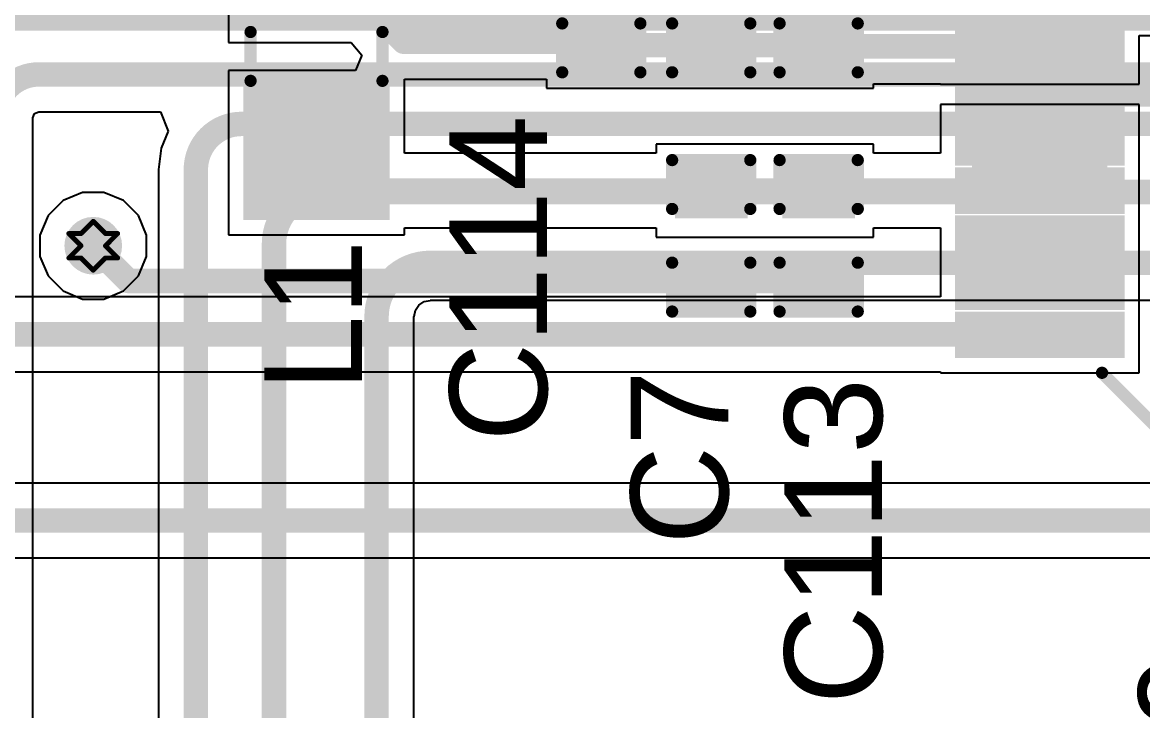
# Model space of a CAD drawing. Header units: inches. Extents: x 24 to 500, y 68 to 269.
# Drawn here: x 326.42 to 338.06, y 139.46 to 146.62 of the extents above; entities that cross this region are included whole.
import ezdxf

# ---------------------------------------------------------------- set-up
doc = ezdxf.new("R2010")
doc.units = ezdxf.units.IN
for name, color, linetype in [('Bottom Layer', 5, 'Continuous'), ('Drill Drawing', 1, 'Continuous'), ('Layer 1', 16, 'Continuous'), ('Layer 2', 76, 'Continuous'), ('Top Layer', 1, 'Continuous'), ('Top Overlay', 2, 'Continuous'), ('Top Paste', 8, 'Continuous'), ('Top Solder', 216, 'Continuous'), ('Via Holes', 16, 'Continuous')]:
    doc.layers.add(name, color=color, linetype=linetype)
doc.styles.add('Arial', font='', dxfattribs={"height": 0.2})
doc.styles.get('Arial').set_extended_font_data('Arial')

# ---------------------------------------------------------------- blocks, each defined once
blk = doc.blocks.new('LQFP_144_20_20__68')
at = {"layer": 'Top Layer'}
for points in [[(-11.45998851, -5.61000148), (-9.89998909, -5.61000148), (-9.89998909, -5.890000919999999), (-11.45998851, -5.890000919999999)], [(-11.45998851, -6.10997508), (-9.89998909, -6.10997508), (-9.89998909, -6.38997452), (-11.45998851, -6.38997452)], [(-11.45998851, -6.609999479999999), (-9.89998909, -6.609999479999999), (-9.89998909, -6.889998919999999), (-11.45998851, -6.889998919999999)], [(-11.45998851, -7.11002388), (-9.89998909, -7.11002388), (-9.89998909, -7.390023319999999), (-11.45998851, -7.390023319999999)], [(-11.45998851, -7.60999748), (-9.89998909, -7.60999748), (-9.89998909, -7.88999692), (-11.45998851, -7.88999692)], [(-11.45998851, -8.11002188), (-9.89998909, -8.11002188), (-9.89998909, -8.390021319999999), (-11.45998851, -8.390021319999999)], [(-11.45998851, -8.60999548), (-9.89998909, -8.60999548), (-9.89998909, -8.88999492), (-11.45998851, -8.88999492)]]:
    blk.add_hatch(color=1, dxfattribs=at).paths.add_polyline_path(points)
at = {"layer": 'Top Paste'}
for points in [[(-11.45998851, -5.61000148), (-9.89998909, -5.61000148), (-9.89998909, -5.890000919999999), (-11.45998851, -5.890000919999999)], [(-11.45998851, -6.10997508), (-9.89998909, -6.10997508), (-9.89998909, -6.38997452), (-11.45998851, -6.38997452)], [(-11.45998851, -6.609999479999999), (-9.89998909, -6.609999479999999), (-9.89998909, -6.889998919999999), (-11.45998851, -6.889998919999999)], [(-11.45998851, -7.11002388), (-9.89998909, -7.11002388), (-9.89998909, -7.390023319999999), (-11.45998851, -7.390023319999999)], [(-11.45998851, -7.60999748), (-9.89998909, -7.60999748), (-9.89998909, -7.88999692), (-11.45998851, -7.88999692)], [(-11.45998851, -8.11002188), (-9.89998909, -8.11002188), (-9.89998909, -8.390021319999999), (-11.45998851, -8.390021319999999)], [(-11.45998851, -8.60999548), (-9.89998909, -8.60999548), (-9.89998909, -8.88999492), (-11.45998851, -8.88999492)]]:
    blk.add_hatch(color=8, dxfattribs=at).paths.add_polyline_path(points)
at = {"layer": 'Top Solder'}
for points in [[(-11.56158851, -5.50840148), (-9.798389089999999, -5.50840148), (-9.798389089999999, -5.99160092), (-11.56158851, -5.99160092)], [(-11.56158851, -6.00837508), (-9.798389089999999, -6.00837508), (-9.798389089999999, -6.49157452), (-11.56158851, -6.49157452)], [(-11.56158851, -6.50839948), (-9.798389089999999, -6.50839948), (-9.798389089999999, -6.991598919999999), (-11.56158851, -6.991598919999999)], [(-11.56158851, -7.00842388), (-9.798389089999999, -7.00842388), (-9.798389089999999, -7.491623319999999), (-11.56158851, -7.491623319999999)], [(-11.56158851, -7.508397479999999), (-9.798389089999999, -7.508397479999999), (-9.798389089999999, -7.99159692), (-11.56158851, -7.99159692)], [(-11.56158851, -8.00842188), (-9.798389089999999, -8.00842188), (-9.798389089999999, -8.49162132), (-11.56158851, -8.49162132)], [(-11.56158851, -8.508395479999999), (-9.798389089999999, -8.508395479999999), (-9.798389089999999, -8.991594919999999), (-11.56158851, -8.991594919999999)]]:
    blk.add_hatch(color=216, dxfattribs=at).paths.add_polyline_path(points)
at = {"layer": 'Top Overlay'}
blk.add_lwpolyline([(-10.033, -9.143999999999998, 0.127, 0.127, 0), (-9.143999999999998, -10.033, 0.127, 0.127, 0)], format="xyseb", dxfattribs=at)
blk.add_lwpolyline([(-10.06475, -9.143999999999998, 0.0635, 0.0635, 1), (-10.00125, -9.143999999999998, 0.0635, 0.0635, 1)], format="xyseb", close=True, dxfattribs=at)
blk = doc.blocks.new('I___0805_177')
at = {"layer": 'Top Layer'}
for points in [[(-1.59999807, 0.65999995), (-0.39999793, 0.65999995), (-0.39999793, -0.65999995), (-1.59999807, -0.65999995)], [(0.39999793, 0.65999995), (1.59999807, 0.65999995), (1.59999807, -0.65999995), (0.39999793, -0.65999995)]]:
    blk.add_hatch(color=1, dxfattribs=at).paths.add_polyline_path(points)
at = {"layer": 'Top Paste'}
for points in [[(-1.59999807, 0.65999995), (-0.39999793, 0.65999995), (-0.39999793, -0.65999995), (-1.59999807, -0.65999995)], [(0.39999793, 0.65999995), (1.59999807, 0.65999995), (1.59999807, -0.65999995), (0.39999793, -0.65999995)]]:
    blk.add_hatch(color=8, dxfattribs=at).paths.add_polyline_path(points)
at = {"layer": 'Top Solder'}
for points in [[(-1.70159807, 0.7615999499999999), (-0.29839793, 0.7615999499999999), (-0.29839793, -0.7615999499999999), (-1.70159807, -0.7615999499999999)], [(0.29839793, 0.7615999499999999), (1.70159807, 0.7615999499999999), (1.70159807, -0.7615999499999999), (0.29839793, -0.7615999499999999)]]:
    blk.add_hatch(color=216, dxfattribs=at).paths.add_polyline_path(points)
at = {"layer": 'Top Overlay'}
for points in [[(0.254, 0.6858, 0.127, 0.127, 0), (-0.254, 0.6858, 0.127, 0.127, 0)], [(0.254, -0.6858, 0.127, 0.127, 0), (-0.254, -0.6858, 0.127, 0.127, 0)]]:
    blk.add_lwpolyline(points, format="xyseb", dxfattribs=at)
for points in [[(-0.2857499999999999, 0.6858, 0.0635, 0.0635, 1), (-0.22225, 0.6858, 0.0635, 0.0635, 1)], [(0.22225, 0.6858, 0.0635, 0.0635, 1), (0.2857499999999999, 0.6858, 0.0635, 0.0635, 1)], [(-0.2857499999999999, -0.6858, 0.0635, 0.0635, 1), (-0.22225, -0.6858, 0.0635, 0.0635, 1)], [(0.22225, -0.6858, 0.0635, 0.0635, 1), (0.2857499999999999, -0.6858, 0.0635, 0.0635, 1)]]:
    blk.add_lwpolyline(points, format="xyseb", close=True, dxfattribs=at)
blk = doc.blocks.new('C___0402_221')
at = {"layer": 'Top Layer'}
for points in [[(-0.6985, -0.3175), (-0.6985, 0.3175), (-0.2412999999999999, 0.3175), (-0.2413, -0.3175)], [(0.2412999999999999, -0.3175), (0.2413, 0.3175), (0.6985, 0.3175), (0.6985, -0.3175)]]:
    blk.add_hatch(color=1, dxfattribs=at).paths.add_polyline_path(points)
at = {"layer": 'Top Paste'}
for points in [[(-0.6985, -0.3175), (-0.6985, 0.3175), (-0.2412999999999999, 0.3175), (-0.2413, -0.3175)], [(0.2412999999999999, -0.3175), (0.2413, 0.3175), (0.6985, 0.3175), (0.6985, -0.3175)]]:
    blk.add_hatch(color=8, dxfattribs=at).paths.add_polyline_path(points)
at = {"layer": 'Top Solder'}
for points in [[(-0.7584998799999999, -0.37749988), (-0.7584998799999999, 0.37749988), (-0.18130012, 0.37749988), (-0.18130012, -0.37749988)], [(0.18130012, -0.37749988), (0.18130012, 0.37749988), (0.7584998799999999, 0.37749988), (0.7584998799999999, -0.37749988)]]:
    blk.add_hatch(color=216, dxfattribs=at).paths.add_polyline_path(points)
at = {"layer": 'Top Overlay'}
for points in [[(-0.7874, 0.4064, 0.127, 0.127, 0), (-0.7874, -0.4064, 0.127, 0.127, 0)], [(-0.7874, 0.4064, 0.127, 0.127, 0), (-0.2794, 0.4064, 0.127, 0.127, 0)], [(0.2794, 0.4064, 0.127, 0.127, 0), (0.7874, 0.4064, 0.127, 0.127, 0)], [(0.7874, 0.4064, 0.127, 0.127, 0), (0.7874, -0.4064, 0.127, 0.127, 0)], [(-0.7874, -0.4064, 0.127, 0.127, 0), (-0.2794, -0.4064, 0.127, 0.127, 0)], [(0.2794, -0.4064, 0.127, 0.127, 0), (0.7874, -0.4064, 0.127, 0.127, 0)]]:
    blk.add_lwpolyline(points, format="xyseb", dxfattribs=at)
for points in [[(-0.8191499999999999, 0.4064, 0.0635, 0.0635, 1), (-0.7556499999999999, 0.4064, 0.0635, 0.0635, 1)], [(-0.8191499999999999, 0.4064, 0.0635, 0.0635, 1), (-0.7556499999999999, 0.4064, 0.0635, 0.0635, 1)], [(-0.31115, 0.4064, 0.0635, 0.0635, 1), (-0.24765, 0.4064, 0.0635, 0.0635, 1)], [(0.24765, 0.4064, 0.0635, 0.0635, 1), (0.31115, 0.4064, 0.0635, 0.0635, 1)], [(0.7556499999999999, 0.4064, 0.0635, 0.0635, 1), (0.8191499999999999, 0.4064, 0.0635, 0.0635, 1)], [(0.7556499999999999, 0.4064, 0.0635, 0.0635, 1), (0.8191499999999999, 0.4064, 0.0635, 0.0635, 1)], [(-0.8191499999999999, -0.4064, 0.0635, 0.0635, 1), (-0.7556499999999999, -0.4064, 0.0635, 0.0635, 1)], [(-0.8191499999999999, -0.4064, 0.0635, 0.0635, 1), (-0.7556499999999999, -0.4064, 0.0635, 0.0635, 1)], [(-0.31115, -0.4064, 0.0635, 0.0635, 1), (-0.24765, -0.4064, 0.0635, 0.0635, 1)], [(0.24765, -0.4064, 0.0635, 0.0635, 1), (0.31115, -0.4064, 0.0635, 0.0635, 1)], [(0.7556499999999999, -0.4064, 0.0635, 0.0635, 1), (0.8191499999999999, -0.4064, 0.0635, 0.0635, 1)], [(0.7556499999999999, -0.4064, 0.0635, 0.0635, 1), (0.8191499999999999, -0.4064, 0.0635, 0.0635, 1)]]:
    blk.add_lwpolyline(points, format="xyseb", close=True, dxfattribs=at)
blk = doc.blocks.new('C___0402_222')
at = {"layer": 'Top Layer'}
for points in [[(-0.6984746, -0.3175), (-0.6984746, 0.3174999999999999), (-0.2412746, 0.3175), (-0.2412745999999999, -0.3174999999999999)], [(0.2413228600000001, -0.3175), (0.2413228599999999, 0.3174999999999999), (0.69852286, 0.3175), (0.69852286, -0.3174999999999999)]]:
    blk.add_hatch(color=1, dxfattribs=at).paths.add_polyline_path(points)
at = {"layer": 'Top Paste'}
for points in [[(-0.6984746, -0.3175), (-0.6984746, 0.3174999999999999), (-0.2412746, 0.3175), (-0.2412745999999999, -0.3174999999999999)], [(0.2413228600000001, -0.3175), (0.2413228599999999, 0.3174999999999999), (0.69852286, 0.3175), (0.69852286, -0.3174999999999999)]]:
    blk.add_hatch(color=8, dxfattribs=at).paths.add_polyline_path(points)
at = {"layer": 'Top Solder'}
for points in [[(-0.75847448, -0.3774998800000001), (-0.75847448, 0.3774998799999999), (-0.1812747200000001, 0.3774998800000001), (-0.1812747199999999, -0.3774998799999999)], [(0.1813229800000001, -0.3774998800000001), (0.1813229799999999, 0.3774998799999999), (0.75852274, 0.3774998800000001), (0.75852274, -0.3774998799999999)]]:
    blk.add_hatch(color=216, dxfattribs=at).paths.add_polyline_path(points)
at = {"layer": 'Top Overlay'}
for points in [[(-0.78737714, -0.4064, 0.127, 0.127, 0), (-0.78737714, 0.4064, 0.127, 0.127, 0)], [(-0.2793746, 0.4064, 0.127, 0.127, 0), (-0.78737714, 0.4064, 0.127, 0.127, 0)], [(0.2794228599999999, 0.4064, 0.127, 0.127, 0), (0.78742286, 0.40640254, 0.127, 0.127, 0)], [(0.78742286, -0.40640254, 0.127, 0.127, 0), (0.78742286, 0.40640254, 0.127, 0.127, 0)], [(-0.2793746, -0.4064, 0.127, 0.127, 0), (-0.78737714, -0.4064, 0.127, 0.127, 0)], [(0.78742286, -0.40640254, 0.127, 0.127, 0), (0.2794228599999999, -0.4064, 0.127, 0.127, 0)]]:
    blk.add_lwpolyline(points, format="xyseb", dxfattribs=at)
for points in [[(-0.81912714, 0.4064, 0.0635, 0.0635, 1), (-0.75562714, 0.4064, 0.0635, 0.0635, 1)], [(-0.81912714, 0.4064, 0.0635, 0.0635, 1), (-0.75562714, 0.4064, 0.0635, 0.0635, 1)], [(-0.3111246, 0.4064, 0.0635, 0.0635, 1), (-0.2476246, 0.4064, 0.0635, 0.0635, 1)], [(0.24767286, 0.4064, 0.0635, 0.0635, 1), (0.31117286, 0.4064, 0.0635, 0.0635, 1)], [(0.75567286, 0.40640254, 0.0635, 0.0635, 1), (0.8191728599999999, 0.40640254, 0.0635, 0.0635, 1)], [(0.75567286, 0.40640254, 0.0635, 0.0635, 1), (0.8191728599999999, 0.40640254, 0.0635, 0.0635, 1)], [(-0.81912714, -0.4064, 0.0635, 0.0635, 1), (-0.75562714, -0.4064, 0.0635, 0.0635, 1)], [(-0.81912714, -0.4064, 0.0635, 0.0635, 1), (-0.75562714, -0.4064, 0.0635, 0.0635, 1)], [(-0.3111246, -0.4064, 0.0635, 0.0635, 1), (-0.2476246, -0.4064, 0.0635, 0.0635, 1)], [(0.24767286, -0.4064, 0.0635, 0.0635, 1), (0.31117286, -0.4064, 0.0635, 0.0635, 1)], [(0.75567286, -0.40640254, 0.0635, 0.0635, 1), (0.8191728599999999, -0.40640254, 0.0635, 0.0635, 1)], [(0.75567286, -0.40640254, 0.0635, 0.0635, 1), (0.8191728599999999, -0.40640254, 0.0635, 0.0635, 1)]]:
    blk.add_lwpolyline(points, format="xyseb", close=True, dxfattribs=at)
blk = doc.blocks.new('C___0402_223')
at = {"layer": 'Top Layer'}
for points in [[(-0.6985, -0.3175), (-0.6985, 0.3175), (-0.2412999999999999, 0.3175), (-0.2413, -0.3175)], [(0.2412999999999999, -0.3175), (0.2413, 0.3175), (0.6985, 0.3175), (0.6985, -0.3175)]]:
    blk.add_hatch(color=1, dxfattribs=at).paths.add_polyline_path(points)
at = {"layer": 'Top Paste'}
for points in [[(-0.6985, -0.3175), (-0.6985, 0.3175), (-0.2412999999999999, 0.3175), (-0.2413, -0.3175)], [(0.2412999999999999, -0.3175), (0.2413, 0.3175), (0.6985, 0.3175), (0.6985, -0.3175)]]:
    blk.add_hatch(color=8, dxfattribs=at).paths.add_polyline_path(points)
at = {"layer": 'Top Solder'}
for points in [[(-0.7584998799999999, -0.37749988), (-0.7584998799999999, 0.37749988), (-0.18130012, 0.37749988), (-0.18130012, -0.37749988)], [(0.18130012, -0.37749988), (0.18130012, 0.37749988), (0.7584998799999999, 0.37749988), (0.7584998799999999, -0.37749988)]]:
    blk.add_hatch(color=216, dxfattribs=at).paths.add_polyline_path(points)
at = {"layer": 'Top Overlay'}
for points in [[(-0.7874, 0.4064, 0.127, 0.127, 0), (-0.7874, -0.4064, 0.127, 0.127, 0)], [(-0.7874, 0.4064, 0.127, 0.127, 0), (-0.2794, 0.4064, 0.127, 0.127, 0)], [(0.2794, 0.4064, 0.127, 0.127, 0), (0.7874, 0.4064, 0.127, 0.127, 0)], [(0.7874, 0.4064, 0.127, 0.127, 0), (0.7874, -0.4064, 0.127, 0.127, 0)], [(-0.7874, -0.4064, 0.127, 0.127, 0), (-0.2794, -0.4064, 0.127, 0.127, 0)], [(0.2794, -0.4064, 0.127, 0.127, 0), (0.7874, -0.4064, 0.127, 0.127, 0)]]:
    blk.add_lwpolyline(points, format="xyseb", dxfattribs=at)
for points in [[(-0.8191499999999999, 0.4064, 0.0635, 0.0635, 1), (-0.7556499999999999, 0.4064, 0.0635, 0.0635, 1)], [(-0.8191499999999999, 0.4064, 0.0635, 0.0635, 1), (-0.7556499999999999, 0.4064, 0.0635, 0.0635, 1)], [(-0.31115, 0.4064, 0.0635, 0.0635, 1), (-0.24765, 0.4064, 0.0635, 0.0635, 1)], [(0.24765, 0.4064, 0.0635, 0.0635, 1), (0.31115, 0.4064, 0.0635, 0.0635, 1)], [(0.7556499999999999, 0.4064, 0.0635, 0.0635, 1), (0.8191499999999999, 0.4064, 0.0635, 0.0635, 1)], [(0.7556499999999999, 0.4064, 0.0635, 0.0635, 1), (0.8191499999999999, 0.4064, 0.0635, 0.0635, 1)], [(-0.8191499999999999, -0.4064, 0.0635, 0.0635, 1), (-0.7556499999999999, -0.4064, 0.0635, 0.0635, 1)], [(-0.8191499999999999, -0.4064, 0.0635, 0.0635, 1), (-0.7556499999999999, -0.4064, 0.0635, 0.0635, 1)], [(-0.31115, -0.4064, 0.0635, 0.0635, 1), (-0.24765, -0.4064, 0.0635, 0.0635, 1)], [(0.24765, -0.4064, 0.0635, 0.0635, 1), (0.31115, -0.4064, 0.0635, 0.0635, 1)], [(0.7556499999999999, -0.4064, 0.0635, 0.0635, 1), (0.8191499999999999, -0.4064, 0.0635, 0.0635, 1)], [(0.7556499999999999, -0.4064, 0.0635, 0.0635, 1), (0.8191499999999999, -0.4064, 0.0635, 0.0635, 1)]]:
    blk.add_lwpolyline(points, format="xyseb", close=True, dxfattribs=at)
blk = doc.blocks.new('C___0402_248')
at = {"layer": 'Top Layer'}
for points in [[(-0.6985, -0.3175), (-0.6985, 0.3175), (-0.2412999999999999, 0.3175), (-0.2413, -0.3175)], [(0.2412999999999999, -0.3175), (0.2413, 0.3175), (0.6985, 0.3175), (0.6985, -0.3175)]]:
    blk.add_hatch(color=1, dxfattribs=at).paths.add_polyline_path(points)
at = {"layer": 'Top Paste'}
for points in [[(-0.6985, -0.3175), (-0.6985, 0.3175), (-0.2412999999999999, 0.3175), (-0.2413, -0.3175)], [(0.2412999999999999, -0.3175), (0.2413, 0.3175), (0.6985, 0.3175), (0.6985, -0.3175)]]:
    blk.add_hatch(color=8, dxfattribs=at).paths.add_polyline_path(points)
at = {"layer": 'Top Solder'}
for points in [[(-0.7584998799999999, -0.37749988), (-0.7584998799999999, 0.37749988), (-0.18130012, 0.37749988), (-0.18130012, -0.37749988)], [(0.18130012, -0.37749988), (0.18130012, 0.37749988), (0.7584998799999999, 0.37749988), (0.7584998799999999, -0.37749988)]]:
    blk.add_hatch(color=216, dxfattribs=at).paths.add_polyline_path(points)
at = {"layer": 'Top Overlay'}
for points in [[(-0.7874, 0.4064, 0.127, 0.127, 0), (-0.7874, -0.4064, 0.127, 0.127, 0)], [(-0.7874, 0.4064, 0.127, 0.127, 0), (-0.2794, 0.4064, 0.127, 0.127, 0)], [(0.2794, 0.4064, 0.127, 0.127, 0), (0.7874, 0.4064, 0.127, 0.127, 0)], [(0.7874, 0.4064, 0.127, 0.127, 0), (0.7874, -0.4064, 0.127, 0.127, 0)], [(-0.7874, -0.4064, 0.127, 0.127, 0), (-0.2794, -0.4064, 0.127, 0.127, 0)], [(0.2794, -0.4064, 0.127, 0.127, 0), (0.7874, -0.4064, 0.127, 0.127, 0)]]:
    blk.add_lwpolyline(points, format="xyseb", dxfattribs=at)
for points in [[(-0.8191499999999999, 0.4064, 0.0635, 0.0635, 1), (-0.7556499999999999, 0.4064, 0.0635, 0.0635, 1)], [(-0.8191499999999999, 0.4064, 0.0635, 0.0635, 1), (-0.7556499999999999, 0.4064, 0.0635, 0.0635, 1)], [(-0.31115, 0.4064, 0.0635, 0.0635, 1), (-0.24765, 0.4064, 0.0635, 0.0635, 1)], [(0.24765, 0.4064, 0.0635, 0.0635, 1), (0.31115, 0.4064, 0.0635, 0.0635, 1)], [(0.7556499999999999, 0.4064, 0.0635, 0.0635, 1), (0.8191499999999999, 0.4064, 0.0635, 0.0635, 1)], [(0.7556499999999999, 0.4064, 0.0635, 0.0635, 1), (0.8191499999999999, 0.4064, 0.0635, 0.0635, 1)], [(-0.8191499999999999, -0.4064, 0.0635, 0.0635, 1), (-0.7556499999999999, -0.4064, 0.0635, 0.0635, 1)], [(-0.8191499999999999, -0.4064, 0.0635, 0.0635, 1), (-0.7556499999999999, -0.4064, 0.0635, 0.0635, 1)], [(-0.31115, -0.4064, 0.0635, 0.0635, 1), (-0.24765, -0.4064, 0.0635, 0.0635, 1)], [(0.24765, -0.4064, 0.0635, 0.0635, 1), (0.31115, -0.4064, 0.0635, 0.0635, 1)], [(0.7556499999999999, -0.4064, 0.0635, 0.0635, 1), (0.8191499999999999, -0.4064, 0.0635, 0.0635, 1)], [(0.7556499999999999, -0.4064, 0.0635, 0.0635, 1), (0.8191499999999999, -0.4064, 0.0635, 0.0635, 1)]]:
    blk.add_lwpolyline(points, format="xyseb", close=True, dxfattribs=at)
blk = doc.blocks.new('C___0402_265')
at = {"layer": 'Top Layer'}
for points in [[(-0.6984746, -0.3175), (-0.6984746, 0.3174999999999999), (-0.2412746, 0.3175), (-0.2412745999999999, -0.3174999999999999)], [(0.2413228600000001, -0.3175), (0.2413228599999999, 0.3174999999999999), (0.69852286, 0.3175), (0.69852286, -0.3174999999999999)]]:
    blk.add_hatch(color=1, dxfattribs=at).paths.add_polyline_path(points)
at = {"layer": 'Top Paste'}
for points in [[(-0.6984746, -0.3175), (-0.6984746, 0.3174999999999999), (-0.2412746, 0.3175), (-0.2412745999999999, -0.3174999999999999)], [(0.2413228600000001, -0.3175), (0.2413228599999999, 0.3174999999999999), (0.69852286, 0.3175), (0.69852286, -0.3174999999999999)]]:
    blk.add_hatch(color=8, dxfattribs=at).paths.add_polyline_path(points)
at = {"layer": 'Top Solder'}
for points in [[(-0.75847448, -0.3774998800000001), (-0.75847448, 0.3774998799999999), (-0.1812747200000001, 0.3774998800000001), (-0.1812747199999999, -0.3774998799999999)], [(0.1813229800000001, -0.3774998800000001), (0.1813229799999999, 0.3774998799999999), (0.75852274, 0.3774998800000001), (0.75852274, -0.3774998799999999)]]:
    blk.add_hatch(color=216, dxfattribs=at).paths.add_polyline_path(points)
at = {"layer": 'Top Overlay'}
for points in [[(-0.78737714, -0.4064, 0.127, 0.127, 0), (-0.78737714, 0.4064, 0.127, 0.127, 0)], [(-0.2793746, 0.4064, 0.127, 0.127, 0), (-0.78737714, 0.4064, 0.127, 0.127, 0)], [(0.2794228599999999, 0.4064, 0.127, 0.127, 0), (0.78742286, 0.40640254, 0.127, 0.127, 0)], [(0.78742286, -0.40640254, 0.127, 0.127, 0), (0.78742286, 0.40640254, 0.127, 0.127, 0)], [(-0.2793746, -0.4064, 0.127, 0.127, 0), (-0.78737714, -0.4064, 0.127, 0.127, 0)], [(0.78742286, -0.40640254, 0.127, 0.127, 0), (0.2794228599999999, -0.4064, 0.127, 0.127, 0)]]:
    blk.add_lwpolyline(points, format="xyseb", dxfattribs=at)
for points in [[(-0.81912714, 0.4064, 0.0635, 0.0635, 1), (-0.75562714, 0.4064, 0.0635, 0.0635, 1)], [(-0.81912714, 0.4064, 0.0635, 0.0635, 1), (-0.75562714, 0.4064, 0.0635, 0.0635, 1)], [(-0.3111246, 0.4064, 0.0635, 0.0635, 1), (-0.2476246, 0.4064, 0.0635, 0.0635, 1)], [(0.24767286, 0.4064, 0.0635, 0.0635, 1), (0.31117286, 0.4064, 0.0635, 0.0635, 1)], [(0.75567286, 0.40640254, 0.0635, 0.0635, 1), (0.8191728599999999, 0.40640254, 0.0635, 0.0635, 1)], [(0.75567286, 0.40640254, 0.0635, 0.0635, 1), (0.8191728599999999, 0.40640254, 0.0635, 0.0635, 1)], [(-0.81912714, -0.4064, 0.0635, 0.0635, 1), (-0.75562714, -0.4064, 0.0635, 0.0635, 1)], [(-0.81912714, -0.4064, 0.0635, 0.0635, 1), (-0.75562714, -0.4064, 0.0635, 0.0635, 1)], [(-0.3111246, -0.4064, 0.0635, 0.0635, 1), (-0.2476246, -0.4064, 0.0635, 0.0635, 1)], [(0.24767286, -0.4064, 0.0635, 0.0635, 1), (0.31117286, -0.4064, 0.0635, 0.0635, 1)], [(0.75567286, -0.40640254, 0.0635, 0.0635, 1), (0.8191728599999999, -0.40640254, 0.0635, 0.0635, 1)], [(0.75567286, -0.40640254, 0.0635, 0.0635, 1), (0.8191728599999999, -0.40640254, 0.0635, 0.0635, 1)]]:
    blk.add_lwpolyline(points, format="xyseb", close=True, dxfattribs=at)

msp = doc.modelspace()

# ---------------------------------------------------------------- hatches: boundary and pattern name
at = {"layer": 'Bottom Layer'}
h = msp.add_hatch(color=5, dxfattribs=at)
edge = h.paths.add_edge_path()
edge.add_arc((327.152, 144.2974), 0.2999994, 0, 360)
at = {"layer": 'Layer 1'}
h = msp.add_hatch(color=16, dxfattribs=at)
edge = h.paths.add_edge_path()
edge.add_arc((327.152, 144.2974), 0.2999994, 0, 360)
at = {"layer": 'Layer 2'}
h = msp.add_hatch(color=76, dxfattribs=at)
edge = h.paths.add_edge_path()
edge.add_arc((327.152, 144.2974), 0.2999994, 0, 360)
at = {"layer": 'Top Layer'}
msp.add_hatch(color=1, dxfattribs=at).paths.add_polyline_path([(336.28986336, 144.8705764), (337.6988521599999, 144.8705764), (337.6988521599999, 145.3706008), (336.28986336, 145.3706008)])
h = msp.add_hatch(color=1, dxfattribs=at)
edge = h.paths.add_edge_path()
edge.add_arc((327.152, 144.2974), 0.2999994, 0, 360)
at = {"layer": 'Via Holes'}
h = msp.add_hatch(color=7, dxfattribs=at)
edge = h.paths.add_edge_path()
edge.add_arc((327.152, 144.2974), 0.1499997, 0, 360)

# ---------------------------------------------------------------- linework, layer by layer
at = {"layer": 'Bottom Layer'}
for p, q in [((326.52446506, 135.128), (326.52446506, 145.62900008)), ((326.52446506, 145.62900008), (326.52511276, 145.62900008)), ((326.52511276, 145.62900008), (326.54276576, 145.67162128)), ((326.54276576, 145.67162128), (326.58538696, 145.68927428)), ((326.58538696, 145.68927428), (326.58538696, 145.68992198)), ((326.58538696, 145.68992198), (327.85038316, 145.68992198)), ((327.85038316, 145.68992198), (327.93225498, 145.48692264)), ((327.93225498, 145.48692264), (327.85984212, 145.31210714)), ((327.85984212, 145.31210714), (327.83055338, 145.08962346)), ((327.83055338, 145.08962346), (327.8303349399999, 145.08852872)), ((327.8303349399999, 145.08852872), (327.8303349399999, 129.6556081)), ((330.50156404, 143.62643868), (330.53761172, 143.68038828)), ((330.53761172, 143.68038828), (330.59156132, 143.71643596)), ((330.59156132, 143.71643596), (330.65519848, 143.72909532)), ((330.65519848, 143.72909532), (330.65519848, 143.73113494)), ((330.65519848, 143.73113494), (345.89730922, 143.73113494)), ((330.48686506, 134.11621386), (330.48686506, 143.56280152)), ((330.48686506, 143.56280152), (330.48890468, 143.56280152)), ((330.48890468, 143.56280152), (330.50156404, 143.62643868))]:
    msp.add_line(p, q, dxfattribs=at)
for points in [[(325.8539177599999, 146.6590412, 0.254, 0.254, 0), (347.0316655999999, 146.6590412, 0.254, 0.254, 0)], [(326.136, 145.62900008, 0.254, 0.254, -0.4142135623730951), (326.58538696, 146.07838704, 0.254, 0.254, 0)], [(326.58538696, 146.07838704, 0.254, 0.254, 0), (347.7820222399999, 146.07838704, 0.254, 0.254, 0)], [(328.2188, 145.08852872, 0.254, 0.254, -0.4142135623730951), (328.69424736, 145.56397608, 0.254, 0.254, 0)], [(328.69424736, 145.56397608, 0.254, 0.254, 0), (355.4352555999999, 145.56397608, 0.254, 0.254, 0)], [(328.2188, 129.2606, 0.254, 0.254, 0), (328.2188, 145.08852872, 0.254, 0.254, 0)], [(329.0316, 144.31892904, 0.254, 0.254, -0.4142135623730951), (329.56887096, 144.8562, 0.254, 0.254, 0)], [(329.56887096, 144.8562, 0.254, 0.254, 0), (354.4062, 144.8562, 0.254, 0.254, 0)], [(329.0316, 138.6586, 0.254, 0.254, 0), (329.0316, 144.31892904, 0.254, 0.254, 0)], [(330.0984, 143.56280152, 0.254, 0.254, -0.4142135623730951), (330.65519848, 144.1196, 0.254, 0.254, 0)], [(330.65519848, 144.1196, 0.254, 0.254, 0), (356.33176384, 144.1196, 0.254, 0.254, 0)], [(330.0984, 133.72120576, 0.254, 0.254, 0), (330.0984, 143.56280152, 0.254, 0.254, 0)]]:
    msp.add_lwpolyline(points, format="xyseb", dxfattribs=at)
for points in [[(326.52188696, 146.07838704, 0.127, 0.127, 1), (326.64888696, 146.07838704, 0.127, 0.127, 1)], [(326.52188696, 146.07838704, 0.127, 0.127, 1), (326.64888696, 146.07838704, 0.127, 0.127, 1)], [(328.63074736, 145.56397608, 0.127, 0.127, 1), (328.7577473599999, 145.56397608, 0.127, 0.127, 1)], [(328.63074736, 145.56397608, 0.127, 0.127, 1), (328.7577473599999, 145.56397608, 0.127, 0.127, 1)], [(328.1553, 145.08852872, 0.127, 0.127, 1), (328.2823, 145.08852872, 0.127, 0.127, 1)], [(328.1553, 145.08852872, 0.127, 0.127, 1), (328.2823, 145.08852872, 0.127, 0.127, 1)], [(329.50537096, 144.8562, 0.127, 0.127, 1), (329.63237096, 144.8562, 0.127, 0.127, 1)], [(329.50537096, 144.8562, 0.127, 0.127, 1), (329.63237096, 144.8562, 0.127, 0.127, 1)], [(328.9681, 144.31892904, 0.127, 0.127, 1), (329.0951, 144.31892904, 0.127, 0.127, 1)], [(328.9681, 144.31892904, 0.127, 0.127, 1), (329.0951, 144.31892904, 0.127, 0.127, 1)], [(330.59169848, 144.1196, 0.127, 0.127, 1), (330.7186984799999, 144.1196, 0.127, 0.127, 1)], [(330.59169848, 144.1196, 0.127, 0.127, 1), (330.7186984799999, 144.1196, 0.127, 0.127, 1)], [(330.0348999999999, 143.56280152, 0.127, 0.127, 1), (330.1619, 143.56280152, 0.127, 0.127, 1)], [(330.0348999999999, 143.56280152, 0.127, 0.127, 1), (330.1619, 143.56280152, 0.127, 0.127, 1)]]:
    msp.add_lwpolyline(points, format="xyseb", close=True, dxfattribs=at)
at = {"layer": 'Drill Drawing'}
for points in [[(327.025, 144.4244, 0.0508, 0.0508, 0), (327.152, 144.5514, 0.0508, 0.0508, 0)], [(327.152, 144.5514, 0.0508, 0.0508, 0), (327.279, 144.4244, 0.0508, 0.0508, 0)], [(326.898, 144.4244, 0.0508, 0.0508, 0), (327.025, 144.2974, 0.0508, 0.0508, 0)], [(326.898, 144.4244, 0.0508, 0.0508, 0), (327.025, 144.4244, 0.0508, 0.0508, 0)], [(327.279, 144.4244, 0.0508, 0.0508, 0), (327.406, 144.4244, 0.0508, 0.0508, 0)], [(327.279, 144.2974, 0.0508, 0.0508, 0), (327.406, 144.4244, 0.0508, 0.0508, 0)], [(326.898, 144.1704, 0.0508, 0.0508, 0), (327.025, 144.2974, 0.0508, 0.0508, 0)], [(327.279, 144.2974, 0.0508, 0.0508, 0), (327.406, 144.1704, 0.0508, 0.0508, 0)], [(326.898, 144.1704, 0.0508, 0.0508, 0), (327.025, 144.1704, 0.0508, 0.0508, 0)], [(327.025, 144.1704, 0.0508, 0.0508, 0), (327.152, 144.0434, 0.0508, 0.0508, 0)], [(327.152, 144.0434, 0.0508, 0.0508, 0), (327.279, 144.1704, 0.0508, 0.0508, 0)], [(327.279, 144.1704, 0.0508, 0.0508, 0), (327.406, 144.1704, 0.0508, 0.0508, 0)]]:
    msp.add_lwpolyline(points, format="xyseb", dxfattribs=at)
for points in [[(327.1393, 144.5514, 0.0254, 0.0254, 1), (327.1647, 144.5514, 0.0254, 0.0254, 1)], [(327.1393, 144.5514, 0.0254, 0.0254, 1), (327.1647, 144.5514, 0.0254, 0.0254, 1)], [(326.8853, 144.4244, 0.0254, 0.0254, 1), (326.9107, 144.4244, 0.0254, 0.0254, 1)], [(326.8853, 144.4244, 0.0254, 0.0254, 1), (326.9107, 144.4244, 0.0254, 0.0254, 1)], [(327.0123, 144.4244, 0.0254, 0.0254, 1), (327.0377, 144.4244, 0.0254, 0.0254, 1)], [(327.0123, 144.4244, 0.0254, 0.0254, 1), (327.0377, 144.4244, 0.0254, 0.0254, 1)], [(327.2662999999999, 144.4244, 0.0254, 0.0254, 1), (327.2917, 144.4244, 0.0254, 0.0254, 1)], [(327.2662999999999, 144.4244, 0.0254, 0.0254, 1), (327.2917, 144.4244, 0.0254, 0.0254, 1)], [(327.3933, 144.4244, 0.0254, 0.0254, 1), (327.4186999999999, 144.4244, 0.0254, 0.0254, 1)], [(327.3933, 144.4244, 0.0254, 0.0254, 1), (327.4186999999999, 144.4244, 0.0254, 0.0254, 1)], [(327.0123, 144.2974, 0.0254, 0.0254, 1), (327.0377, 144.2974, 0.0254, 0.0254, 1)], [(327.0123, 144.2974, 0.0254, 0.0254, 1), (327.0377, 144.2974, 0.0254, 0.0254, 1)], [(327.2662999999999, 144.2974, 0.0254, 0.0254, 1), (327.2917, 144.2974, 0.0254, 0.0254, 1)], [(327.2662999999999, 144.2974, 0.0254, 0.0254, 1), (327.2917, 144.2974, 0.0254, 0.0254, 1)], [(326.8853, 144.1704, 0.0254, 0.0254, 1), (326.9107, 144.1704, 0.0254, 0.0254, 1)], [(326.8853, 144.1704, 0.0254, 0.0254, 1), (326.9107, 144.1704, 0.0254, 0.0254, 1)], [(327.0123, 144.1704, 0.0254, 0.0254, 1), (327.0377, 144.1704, 0.0254, 0.0254, 1)], [(327.0123, 144.1704, 0.0254, 0.0254, 1), (327.0377, 144.1704, 0.0254, 0.0254, 1)], [(327.2662999999999, 144.1704, 0.0254, 0.0254, 1), (327.2917, 144.1704, 0.0254, 0.0254, 1)], [(327.2662999999999, 144.1704, 0.0254, 0.0254, 1), (327.2917, 144.1704, 0.0254, 0.0254, 1)], [(327.3933, 144.1704, 0.0254, 0.0254, 1), (327.4186999999999, 144.1704, 0.0254, 0.0254, 1)], [(327.3933, 144.1704, 0.0254, 0.0254, 1), (327.4186999999999, 144.1704, 0.0254, 0.0254, 1)], [(327.1393, 144.0434, 0.0254, 0.0254, 1), (327.1647, 144.0434, 0.0254, 0.0254, 1)], [(327.1393, 144.0434, 0.0254, 0.0254, 1), (327.1647, 144.0434, 0.0254, 0.0254, 1)]]:
    msp.add_lwpolyline(points, format="xyseb", close=True, dxfattribs=at)
at = {"layer": 'Layer 2'}
for p, q in [((327.0418021, 144.8513994), (326.83818554, 144.7670587)), ((327.2621979, 144.8513994), (327.0418021, 144.8513994)), ((327.46581446, 144.7670587), (327.2621979, 144.8513994)), ((326.83818554, 144.7670587), (326.6823413, 144.61121446)), ((327.6216587, 144.61121446), (327.46581446, 144.7670587)), ((326.6823413, 144.61121446), (326.5980006, 144.4075979)), ((327.7059994, 144.4075979), (327.6216587, 144.61121446)), ((326.5980006, 144.4075979), (326.5980006, 144.1872021)), ((327.7059994, 144.1872021), (327.7059994, 144.4075979)), ((326.5980006, 144.1872021), (326.6823413, 143.98358554)), ((327.6216587, 143.98358554), (327.7059994, 144.1872021)), ((326.6823413, 143.98358554), (326.83818554, 143.8277413)), ((327.46581446, 143.8277413), (327.6216587, 143.98358554)), ((326.83818554, 143.8277413), (327.0418021, 143.7434006)), ((327.2621979, 143.7434006), (327.46581446, 143.8277413)), ((327.0418021, 143.7434006), (327.2621979, 143.7434006))]:
    msp.add_line(p, q, dxfattribs=at)
at = {"layer": 'Top Layer'}
for p, q in [((328.55996772, 146.74774308), (328.55996772, 146.411696)), ((338.02920964, 145.97659908), (338.02920964, 146.48215814)), ((338.02920964, 146.48215814), (340.28968772, 146.48215814)), ((328.55996772, 146.411696), (329.83467942, 146.411696)), ((329.83467942, 146.411696), (329.9446411, 146.27782022)), ((329.9446411, 146.27782022), (329.87914212, 146.1196976)), ((329.87914212, 146.1196976), (328.55996772, 146.1196976)), ((328.55996772, 146.1196976), (328.55996772, 144.4117)), ((330.38796508, 145.25904146), (330.38796508, 146.02983494)), ((330.38796508, 146.02983494), (331.8637, 146.02983494)), ((331.8637, 146.02983494), (331.8637, 145.9357)), ((335.2673, 145.9357), (335.2673, 145.98213374)), ((335.2673, 145.98213374), (335.96121276, 145.98213374)), ((335.96121276, 145.98213374), (335.96121276, 145.97659908)), ((335.96121276, 145.97659908), (338.02920964, 145.97659908)), ((331.8637, 145.9357), (335.2673, 145.9357)), ((338.02920964, 145.76460052), (335.96121276, 145.76460052)), ((335.96121276, 145.76460052), (335.96121276, 145.25904146)), ((338.02920964, 144.47657668), (338.02920964, 145.76460052)), ((335.2673, 145.3531764), (333.0067, 145.3531764)), ((333.0067, 145.3531764), (333.0067, 145.25904146)), ((335.2673, 145.25904146), (335.2673, 145.3531764)), ((333.0067, 145.25904146), (330.38796508, 145.25904146)), ((335.96121276, 145.25904146), (335.2673, 145.25904146)), ((330.38796508, 144.4117), (330.38796508, 144.48211134)), ((330.38796508, 144.48211134), (333.0067, 144.48211134)), ((333.0067, 144.48211134), (333.0067, 144.3879764)), ((335.2673, 144.3879764), (335.2673, 144.48211134)), ((335.2673, 144.48211134), (335.96121276, 144.48211134)), ((335.96121276, 144.48211134), (335.96121276, 143.76485598)), ((338.02920964, 143.47657868), (338.02920964, 144.47657668)), ((328.55996772, 144.4117), (330.38796508, 144.4117)), ((333.0067, 144.3879764), (335.2673, 144.3879764)), ((335.96121276, 143.76485598), (323.73590066, 143.76485598)), ((338.02920964, 142.97660508), (338.02920964, 143.47657868)), ((323.72432334, 142.98792586), (335.96121276, 142.98792586)), ((335.96121276, 142.98792586), (335.96121276, 142.97660508)), ((335.96121276, 142.97660508), (338.02920964, 142.97660508)), ((338.53120508, 141.82907626), (322.98491664, 141.82907626)), ((322.98491664, 141.05214614), (338.53120508, 141.05214614))]:
    msp.add_line(p, q, dxfattribs=at)
for points in [[(329.53396628, 147.2656948, 0.254, 0.254, 0), (330.38136108, 146.4183, 0.254, 0.254, 0)], [(330.38136108, 146.4183, 0.254, 0.254, 0), (332.4352, 146.4183, 0.254, 0.254, 0)], [(334.6958, 146.4183, 0.3048, 0.3048, 0), (334.7435012, 146.3705988, 0.3048, 0.3048, 0)], [(332.4352, 146.38299908, 0.254, 0.254, 0), (334.6958, 146.38299908, 0.254, 0.254, 0)], [(334.7435012, 146.3705988, 0.254, 0.254, 0), (336.9952112, 146.3705988, 0.254, 0.254, 0)], [(336.9952112, 145.8706252, 0.254, 0.254, 0), (339.56517812, 145.8706252, 0.254, 0.254, 0)], [(329.4739664, 144.8705764, 0.254, 0.254, 0), (333.5782, 144.8705764, 0.254, 0.254, 0)], [(333.5782, 144.8705764, 0.254, 0.254, 0), (334.6958, 144.8705764, 0.254, 0.254, 0)], [(334.6958, 144.8705764, 0.254, 0.254, 0), (336.9952112, 144.8705764, 0.254, 0.254, 0)], [(327.152, 144.2974, 0.254, 0.254, 0), (327.51862106, 143.93077894, 0.254, 0.254, 0)], [(327.51862106, 143.93077894, 0.254, 0.254, 0), (333.5782, 143.93077894, 0.254, 0.254, 0)], [(333.5782, 143.93077894, 0.254, 0.254, 0), (334.6958, 143.93077894, 0.254, 0.254, 0)], [(323.34089256, 143.37639092, 0.254, 0.254, 0), (336.98942508, 143.37639092, 0.254, 0.254, 0)], [(336.98942508, 143.37639092, 0.254, 0.254, 0), (336.9952112, 143.3706048, 0.254, 0.254, 0)], [(322.58990854, 141.4406112, 0.254, 0.254, 0), (338.9252048, 141.4406112, 0.254, 0.254, 0)]]:
    msp.add_lwpolyline(points, format="xyseb", dxfattribs=at)
for points in [[(330.31786108, 146.4183, 0.127, 0.127, 1), (330.44486108, 146.4183, 0.127, 0.127, 1)], [(330.31786108, 146.4183, 0.127, 0.127, 1), (330.44486108, 146.4183, 0.127, 0.127, 1)], [(332.3717, 146.4183, 0.127, 0.127, 1), (332.4987, 146.4183, 0.127, 0.127, 1)], [(334.6196, 146.4183, 0.1524, 0.1524, 1), (334.772, 146.4183, 0.1524, 0.1524, 1)], [(332.3717, 146.38299908, 0.127, 0.127, 1), (332.4987, 146.38299908, 0.127, 0.127, 1)], [(334.6323, 146.38299908, 0.127, 0.127, 1), (334.7593, 146.38299908, 0.127, 0.127, 1)], [(334.6673012, 146.3705988, 0.1524, 0.1524, 1), (334.8197011999999, 146.3705988, 0.1524, 0.1524, 1)], [(334.6800012, 146.3705988, 0.127, 0.127, 1), (334.8070012, 146.3705988, 0.127, 0.127, 1)], [(336.9317111999999, 146.3705988, 0.127, 0.127, 1), (337.0587112, 146.3705988, 0.127, 0.127, 1)], [(336.9317111999999, 145.8706252, 0.127, 0.127, 1), (337.0587112, 145.8706252, 0.127, 0.127, 1)], [(329.4104664, 144.8705764, 0.127, 0.127, 1), (329.5374664, 144.8705764, 0.127, 0.127, 1)], [(333.5146999999999, 144.8705764, 0.127, 0.127, 1), (333.6417, 144.8705764, 0.127, 0.127, 1)], [(333.5146999999999, 144.8705764, 0.127, 0.127, 1), (333.6417, 144.8705764, 0.127, 0.127, 1)], [(334.6323, 144.8705764, 0.127, 0.127, 1), (334.7593, 144.8705764, 0.127, 0.127, 1)], [(334.6323, 144.8705764, 0.127, 0.127, 1), (334.7593, 144.8705764, 0.127, 0.127, 1)], [(336.9317111999999, 144.8705764, 0.127, 0.127, 1), (337.0587112, 144.8705764, 0.127, 0.127, 1)], [(327.0885, 144.2974, 0.127, 0.127, 1), (327.2155, 144.2974, 0.127, 0.127, 1)], [(327.45512106, 143.93077894, 0.127, 0.127, 1), (327.58212106, 143.93077894, 0.127, 0.127, 1)], [(327.45512106, 143.93077894, 0.127, 0.127, 1), (327.58212106, 143.93077894, 0.127, 0.127, 1)], [(333.5146999999999, 143.93077894, 0.127, 0.127, 1), (333.6417, 143.93077894, 0.127, 0.127, 1)], [(333.5146999999999, 143.93077894, 0.127, 0.127, 1), (333.6417, 143.93077894, 0.127, 0.127, 1)], [(334.6323, 143.93077894, 0.127, 0.127, 1), (334.7593, 143.93077894, 0.127, 0.127, 1)], [(336.92592508, 143.37639092, 0.127, 0.127, 1), (337.05292508, 143.37639092, 0.127, 0.127, 1)], [(336.92592508, 143.37639092, 0.127, 0.127, 1), (337.05292508, 143.37639092, 0.127, 0.127, 1)], [(336.9317111999999, 143.3706048, 0.127, 0.127, 1), (337.0587112, 143.3706048, 0.127, 0.127, 1)]]:
    msp.add_lwpolyline(points, format="xyseb", close=True, dxfattribs=at)

# ---------------------------------------------------------------- block references
msp.add_blockref('LQFP_144_20_20__68', (347.6752, 152.1206))
for name, p, rotation in [('I___0805_177', (329.4739664, 146.2656968), 270), ('C___0402_221', (332.4352, 146.8882), 90), ('C___0402_223', (333.5782, 146.8882), 90), ('C___0402_248', (334.6958, 146.8882), 90), ('C___0402_265', (333.5782, 144.4007018), 270), ('C___0402_222', (334.6958, 144.4007018), 270)]:
    msp.add_blockref(name, p, dxfattribs=dict(rotation=rotation))

# ---------------------------------------------------------------- texts
at = {"layer": 'Top Overlay', "style": 'Arial'}
for s, p in [('C114', (331.8722725, 142.26167382)), ('L1', (329.9458349, 142.7820868)), ('C7', (333.75536754, 141.18976842)), ('C113', (335.35595362, 139.53045246)), ('C30', (339.03603516, 137.4440736))]:
    msp.add_text(s, height=1.016, rotation=90, dxfattribs=at).set_placement(p)

doc.saveas('drawing.dxf')
